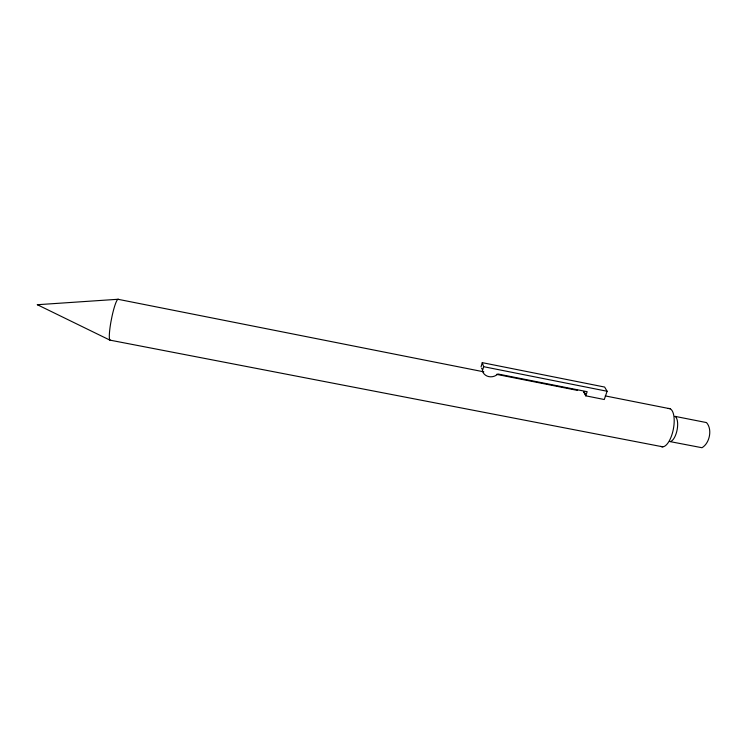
<?xml version="1.0" encoding="UTF-8"?>
<svg xmlns="http://www.w3.org/2000/svg" width="747" height="747" viewBox="0 0 747 747"><rect width="100%" height="100%" fill="white"/><g stroke="black" fill="none" stroke-linecap="round" stroke-linejoin="round"><path stroke-width="1.12" d="M481.059 366.852L482.273 362.65L604.631 387.058L607.096 391.251L604.286 399.514L585.779 395.826L587.161 391.699L497.876 373.986A9.338 8.46 -18.5 0 1 488.911 376.637A9.338 8.46 -18.5 0 1 482.413 370.923L483.636 366.684L482.273 362.65M662.813 446.837L109.884 340.118L37.35 304.72L117.942 299.276L483.841 371.838M670.003 441.589L701.965 447.724C709.687 443.307 712.601 429.245 706.485 422.578L674.812 416.322A12.923 5.304 -79 0 1 677.184 429.488A12.923 5.304 -79 0 1 670.246 441.57M37.35 304.72L39.61 305.168M483.636 366.684L607.096 391.251M496.419 374.331L577.599 390.429M605.257 395.91L670.162 408.777M110.631 340.165A20.935 2.848 -78.9 0 1 110.92 321.892L112.003 316.42A20.935 2.848 -78.9 0 1 118.642 299.547M668.126 408.497A19.506 7.881 -79 0 1 673.364 429.105A19.506 7.881 -79 0 1 660.806 446.361M482.385 369.457A9.253 8.404 -18.6 0 1 481.591 368.215M584.845 393.118L583.51 391.596L585.797 395.863L584.845 393.118"/></g></svg>
